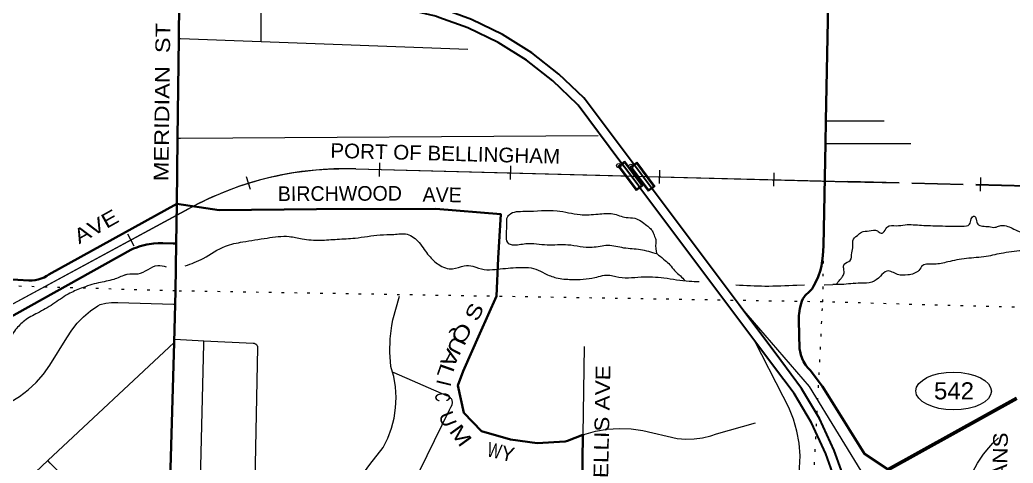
# Model space of a CAD drawing. Header units: feet. Extents: x -489137 to -242534, y 368785 to 558127.
# Drawn here: x -362751 to -354618, y 470345 to 473973 of the extents above; entities that cross this region are included whole.
import ezdxf
from ezdxf.enums import TextEntityAlignment as Align

# ---------------------------------------------------------------- set-up
doc = ezdxf.new("R2010")
doc.units = ezdxf.units.FT
doc.header["$LTSCALE"] = 70
doc.header["$PDMODE"] = 32
doc.header["$PDSIZE"] = 35
doc.linetypes.add('DOTTED', pattern=[1.5, 0.3, -1.2])
doc.linetypes.add('LONG_DASHED', pattern=[7.5, 6, -1.5])
for name, color, linetype, lineweight in [('17', 7, 'Continuous', 25), ('18', 7, 'Continuous', 35), ('19', 7, 'Continuous', 25), ('23', 7, 'Continuous', 70), ('26', 7, 'Continuous', 40), ('27', 7, 'Continuous', 13), ('29', 7, 'Continuous', 25), ('34', 7, 'Continuous', 25), ('39', 7, 'Continuous', 13), ('55', 7, 'Continuous', 13), ('6', 7, 'DOTTED', 25), ('63', 7, 'Continuous', 25), ('7', 7, 'DOTTED', 13)]:
    doc.layers.add(name, color=color, linetype=linetype, lineweight=lineweight)

msp = doc.modelspace()

# ---------------------------------------------------------------- linework, layer by layer
at = {"layer": '17'}
msp.add_ellipse((-355105.3, 470935.33), major_axis=(-309.24, 1), ratio=0.500121, dxfattribs=at)
at = {"layer": '18'}
for points in [[(-358180.48, 473274.59), (-358188.34, 473283.06), (-358385.87, 473473.48), (-358602.22, 473642.22), (-358835.03, 473787.42), (-359081.73, 473907.48), (-359319.64, 473993.84), (-359338.37, 474000.64), (-359359.64, 474005.62), (-360682.52, 474315.37)], [(-356861.76, 471640.57), (-357573.69, 472590.22), (-358122.81, 473322.7), (-358133.54, 473334.25), (-358336.72, 473530.13), (-358559.26, 473703.69), (-358798.72, 473853.04), (-359052.49, 473976.55), (-359297.77, 474065.59), (-359317.69, 474072.82), (-359337.77, 474077.52), (-360487.9, 474346.82)], [(-357800.71, 472768.01), (-357837.37, 472816.91), (-358180.48, 473274.59)], [(-357800.71, 472768.01), (-357815.71, 472788.01), (-357837.38, 472816.91), (-358180.48, 473274.59)], [(-356733.21, 471344.05), (-357666.27, 472588.67), (-357673.77, 472598.67), (-357681.26, 472608.67), (-357800.71, 472768.01)], [(-355964.97, 470111.69), (-356025.54, 470291.61), (-356083.03, 470449.66), (-356203.09, 470710.13), (-356349.73, 470956.63), (-356521.32, 471186.44), (-356861.76, 471640.57)], [(-356096.81, 470268.2), (-356152.69, 470421.87), (-356269.47, 470675.21), (-356412.09, 470914.96), (-356578.99, 471138.49), (-356733.21, 471344.05)]]:
    msp.add_lwpolyline(points, dxfattribs=at)
at = {"layer": '19'}
for points in [[(-355811.2, 470196.99), (-356285.34, 470972.85), (-356855.54, 471633.36), (-356861.76, 471640.57)], [(-356379.87, 470002.27), (-356378.73, 470027.53), (-356366.07, 470307.41), (-356362.87, 470405.92), (-356370.05, 470507.68), (-356387.83, 470608.12), (-356416.02, 470706.16), (-356454.29, 470800.71), (-356502.24, 470890.74), (-356733.21, 471344.05)]]:
    msp.add_lwpolyline(points, dxfattribs=at)
at = {"layer": '23'}
msp.add_line((-355640.31, 470291.81), (-354587.67, 470875.82), dxfattribs=at)
at = {"layer": '26'}
msp.add_line((-361470.59, 472142.44), (-361466.67, 472467.11), dxfattribs=at)
for points in [[(-355640.31, 470291.81), (-355834.43, 470420.24), (-356111.03, 470862.33), (-356179.08, 470972.34), (-356279.24, 471104.9), (-356299.75, 471126.66), (-356317.87, 471150.44), (-356333.41, 471175.98), (-356346.19, 471203.01), (-356356.08, 471231.23), (-356362.97, 471260.33), (-356366.06, 471282.05), (-356372.4, 471513.45), (-356372.95, 471533.57), (-356371.92, 471553.45), (-356371.12, 471569), (-356364.93, 471610.38), (-356354.45, 471650.89), (-356347.27, 471670.09), (-356339.77, 471690.13), (-356327.35, 471710.09), (-356322.07, 471716.83), (-356313.1, 471726.12), (-356312.52, 471726.61), (-356292.6, 471741.56), (-356273.65, 471761.65), (-356264.91, 471772.43), (-356251.47, 471792.79), (-356240.73, 471812.43), (-356238.01, 471817.41), (-356214.45, 471869.88), (-356196.5, 471924.53), (-356188.13, 471960.41), (-356175.55, 472041.82), (-356171.56, 472124.09), (-356154.72, 472961.74), (-356151.02, 473145.88), (-356101.43, 475611.67)], [(-361466.67, 472467.11), (-361460.16, 473005.51), (-361450.3, 473821.18), (-361443.13, 474414.59)], [(-363900.69, 471340.7), (-363896.81, 471343.53), (-363074.11, 471788.61), (-363021.51, 471812.82), (-362966.66, 471831.39), (-362910.18, 471844.13), (-362857.84, 471850.54), (-362676.16, 471840.78), (-362650.71, 471840.47), (-362625.37, 471842.82), (-362600.42, 471847.81), (-362576.12, 471855.38), (-362552.75, 471865.45), (-362530.55, 471877.9), (-362512.86, 471890.22), (-361466.85, 472467.14), (-361466.67, 472467.11)], [(-358266.87, 470527.07), (-358284.72, 470522.61), (-358514.46, 470509.22), (-358732.93, 470538.23), (-358970.29, 470606.84), (-359114.54, 470757.53), (-359163.98, 470980.2), (-359122.08, 471097.83), (-358985.71, 471406.19), (-358849.41, 471712.53), (-358835.7, 472024.1), (-358812.52, 472381.7), (-359344.41, 472427.85), (-360322.59, 472425.32), (-361117.83, 472415.99), (-361466.67, 472467.11)], [(-363711.29, 471048.94), (-361840.82, 472089.78), (-361820.77, 472100.94), (-361800.82, 472108.4), (-361766.98, 472121.05), (-361711.33, 472135.45), (-361654.48, 472143.96), (-361618.99, 472145.58), (-361599.12, 472146.48), (-361578.99, 472145.85), (-361495.55, 472143.23), (-361470.59, 472142.44)], [(-361548.59, 469185.76), (-361534.83, 469667.83), (-361519.37, 470209.46), (-361487.33, 471332.1), (-361478.36, 471646.55), (-361475.29, 471753.97), (-361470.59, 472142.44)], [(-358154.21, 469686.43), (-358154.06, 469696.89), (-358147.53, 470157.83), (-358141.59, 470577.01)]]:
    msp.add_lwpolyline(points, dxfattribs=at)
at = {"layer": '29'}
for points in [[(-360774.86, 473796.57), (-360774.8, 473824.26), (-360773.97, 474220.61)], [(-361450.3, 473821.18), (-361436.5, 473820.68), (-360774.86, 473796.57), (-359082.54, 473734.89)], [(-356151.02, 473145.88), (-356122.38, 473145.88), (-355675.11, 473145.99)], [(-361460.16, 473005.51), (-361434.7, 473005.68), (-358016.99, 473028.05)], [(-356154.72, 472961.74), (-356136.54, 472961.74), (-355454.89, 472961.91)], [(-359713.55, 471139.25), (-359722.45, 471250.23), (-359719.7, 471361.53), (-359705.33, 471471.93), (-359695.64, 471518.68), (-359643.07, 471713.08)], [(-362365.31, 471370.17), (-362326.02, 471432.55), (-362280.43, 471490.47), (-362229.03, 471543.31), (-362172.39, 471590.49), (-362111.13, 471631.48), (-362091.92, 471642.52)], [(-362091.92, 471642.52), (-362046.57, 471653.32), (-362000.33, 471659.31), (-361953.72, 471660.44), (-361947.8, 471660.23)], [(-361947.8, 471660.23), (-361494.08, 471647.01), (-361478.36, 471646.55)], [(-362910.38, 470807.44), (-362829.38, 470845.32), (-362752.78, 470891.46), (-362681.42, 470945.35), (-362616.09, 471006.4), (-362557.5, 471073.95), (-362506.28, 471147.25), (-362505.69, 471148.2), (-362365.31, 471370.17)], [(-361483.01, 471336.14), (-361487.33, 471332.1), (-362521.07, 470365.71), (-362932.15, 469981.42), (-362932.36, 469981.22)], [(-361482.04, 471358.57), (-361243.85, 471346.82), (-360841.08, 471326.95)], [(-361270.94, 470206.26), (-361244.46, 471320.98), (-361243.85, 471346.82)], [(-360841.08, 471326.9), (-360837.26, 471326.72), (-360833.48, 471326.14), (-360829.79, 471325.18), (-360826.21, 471323.83), (-360822.8, 471322.11), (-360819.58, 471320.05), (-360816.6, 471317.66), (-360813.88, 471314.97), (-360811.46, 471312.01), (-360809.36, 471308.82), (-360807.6, 471305.43), (-360806.21, 471301.87), (-360805.2, 471298.18), (-360804.58, 471294.41), (-360804.36, 471290.59), (-360804.44, 471287.91)], [(-360804.49, 471287.91), (-360827.82, 470200.55), (-360839.45, 469658.51)], [(-358131.36, 471299.71), (-358141.59, 470577.04), (-358141.59, 470577.01)], [(-359699.81, 471090.28), (-359712.43, 471135.93), (-359713.55, 471139.25)], [(-359776.77, 470474.23), (-359738.53, 470550.75), (-359708.5, 470630.85), (-359687, 470713.65), (-359674.28, 470798.25), (-359670.47, 470883.7), (-359675.61, 470969.09), (-359689.65, 471053.48), (-359699.81, 471090.28)], [(-359254.04, 470896.4), (-359684.9, 471083.79), (-359699.81, 471090.28)], [(-359222.69, 470802.26), (-359211.69, 470822.44), (-359211.24, 470823.74), (-359209.86, 470829.66), (-359209.11, 470835.69), (-359209, 470841.77), (-359209.52, 470847.83), (-359210.68, 470853.79), (-359212.45, 470859.61), (-359214.82, 470865.2), (-359217.76, 470870.52), (-359221.24, 470875.5), (-359225.22, 470880.1), (-359229.66, 470884.24), (-359234.51, 470887.91), (-359239.72, 470891.04), (-359245.22, 470893.62), (-359250.96, 470895.6), (-359254.04, 470896.4)], [(-359537.95, 470157.47), (-359232.38, 470782.44), (-359222.69, 470802.26)], [(-357368.25, 470548.08), (-357299.12, 470542.34), (-357229.77, 470543.85), (-357160.96, 470552.6), (-357093.44, 470568.49), (-357045.62, 470584.42), (-356727.34, 470675.48)], [(-358133.6, 470580.23), (-358038.74, 470606.71), (-357941.64, 470623.13), (-357843.35, 470629.31), (-357744.95, 470625.18), (-357651.38, 470611.55), (-357368.25, 470548.08)], [(-359960.55, 469574.49), (-359990.87, 469641.3), (-360014.03, 469710.9), (-360029.8, 469782.55), (-360037.99, 469855.45), (-360038.51, 469928.81), (-360031.37, 470001.82), (-360016.63, 470073.69), (-359994.46, 470143.62), (-359965.1, 470210.85), (-359928.87, 470274.64), (-359886.28, 470334.16), (-359776.77, 470474.23)], [(-362378.95, 470220.52), (-362502, 470346.23), (-362521.07, 470365.71)]]:
    msp.add_lwpolyline(points, dxfattribs=at)
at = {"layer": '29', "lineweight": 40}
msp.add_lwpolyline([(-358133.6, 470580.23), (-358141.59, 470577.04), (-358266.87, 470527.07)], dxfattribs=at)
at = {"layer": '34', "lineweight": 13}
for p, q in [((-360000.86, 472753.14), (-355972.2, 472648.72)), ((-363805.33, 471110.74), (-361365.75, 472428.19))]:
    msp.add_line(p, q, dxfattribs=at)
at = {"layer": '34'}
for p, q in [((-359805.81, 472691.96), (-359802.94, 472802.53)), ((-358733.89, 472666.78), (-358731.02, 472777.36)), ((-360861.93, 472584.32), (-360895.17, 472689.81)), ((-357790.65, 472696.89), (-357613.78, 472692.47)), ((-357612.75, 472692.34), (-355972.17, 472649.82)), ((-357512.89, 472633.15), (-357510.03, 472743.72)), ((-356576.61, 472610.87), (-356573.75, 472721.44)), ((-361815.46, 472121.56), (-361868.02, 472218.89))]:
    msp.add_line(p, q, dxfattribs=at)
msp.add_lwpolyline([(-363758.97, 471137.02), (-361366.27, 472429.16), (-361335.51, 472445.71), (-361294.53, 472467.06), (-361253.29, 472487.88), (-361211.56, 472507.62), (-361169.59, 472526.82), (-361127.11, 472545.2), (-361084.39, 472563.05), (-361041.44, 472579.83), (-360998.25, 472596.07), (-360954.81, 472611.51), (-360910.88, 472626.14), (-360866.97, 472639.97), (-360822.55, 472653.26), (-360778.17, 472665.49), (-360733.28, 472677.18), (-360688.43, 472687.8), (-360643.33, 472697.89), (-360598.25, 472707.18), (-360552.68, 472715.66), (-360507.14, 472723.09), (-360461.62, 472729.98), (-360415.6, 472736.06), (-360369.87, 472741.35), (-360323.9, 472745.86), (-360277.71, 472749.28), (-360231.8, 472752.19), (-360185.65, 472754.3), (-360139.27, 472755.34), (-360093.18, 472755.85), (-360047.11, 472755.58), (-360000.83, 472754.24), (-357792.47, 472697)], dxfattribs=at)
at = {"layer": '34', "lineweight": 13}
msp.add_arc((-360092.58, 470109.44), 2645.3, 88.01302, 118.77009, dxfattribs=at)
at = {"layer": '39'}
for p, q in [((-356388.85, 471802.79), (-356325.86, 471803.43)), ((-356164.04, 471805.09), (-356162.61, 471805.1)), ((-356162.61, 471805.1), (-356095.5, 471807.72)), ((-355923.54, 471826.5), (-355923.04, 471826.55))]:
    msp.add_line(p, q, dxfattribs=at)
for points in [[(-357533.47, 472057.07), (-357669.88, 472091.68), (-357804.91, 472106.03), (-357935.71, 472126.31), (-358065.62, 472110.18), (-358263.15, 472130.54), (-358433.02, 472129.82), (-358608.64, 472139.38), (-358716.08, 472130.63), (-358747.86, 472141.3), (-358767.3, 472193.8), (-358763.41, 472291.03), (-358755.64, 472364.92), (-358744.75, 472378.12), (-358614.46, 472406.37), (-358351.48, 472410.23), (-358164.37, 472380.09), (-358016.65, 472383.53), (-357895.26, 472385.78), (-357787, 472356.1), (-357716.42, 472349.84), (-357617.18, 472290.12), (-357587.64, 472264.94), (-357568.26, 472238.05), (-357553.23, 472201.2), (-357543.89, 472176.65), (-357544.83, 472146.36), (-357535.26, 472056.22)], [(-356058.83, 471816.67), (-356056.68, 471820.64), (-356035.72, 471844.24), (-356018.81, 471867.96), (-356003.85, 471893.77), (-356001.33, 471974.54), (-355951.9, 472003.3), (-355939.78, 472067.6), (-355930.06, 472119.85), (-355930.7, 472164.34), (-355892.89, 472209.64), (-355859.75, 472234.87), (-355796.68, 472247.04), (-355729.96, 472246.96), (-355698.21, 472227.77), (-355673.52, 472241.14), (-355646, 472280.7), (-355577.01, 472288.64), (-355501.95, 472296.39), (-355368.63, 472292.19), (-355221.16, 472287.56), (-355126.22, 472284.57), (-355039.3, 472283.86), (-354974.09, 472300), (-354960.58, 472344.04), (-354937.61, 472367.58), (-354920.24, 472340.76), (-354907.3, 472301.94), (-354814.95, 472280.85), (-354766.59, 472275.29), (-354727.77, 472288.22), (-354689.33, 472289.03), (-354587.44, 472249.44), (-354561.49, 472238.52), (-354509.22, 472228.79), (-354412.51, 472217.67), (-354275.21, 472211.33), (-354124.09, 472194.45), (-354047.26, 472194.06), (-353970.5, 472191.64), (-353946.26, 472190.88), (-353922.59, 472171.95), (-353978.26, 472137.31), (-354100.16, 472118.91), (-354216.12, 472096.28), (-354394.2, 472091.77), (-354519.76, 472085.62), (-354698.34, 472064.95), (-354838.73, 472037.03), (-355001.03, 472019.9), (-355153.54, 471992.35), (-355263.32, 471973.57), (-355358.7, 471962.42), (-355390.26, 471922.99), (-355480.4, 471885.4), (-355565.18, 471890.08), (-355651.29, 471917.05), (-355705.2, 471874.27), (-355775.45, 471825.95), (-355866.67, 471818.71), (-356024.74, 471807.51), (-356095.5, 471807.72)], [(-361397.82, 471959.05), (-361249.08, 472020.27), (-361067.97, 472121.7), (-360925.37, 472155.62), (-360726.21, 472187.77), (-360545.86, 472200.29), (-360439.3, 472180.77), (-360292.03, 472170.07), (-360152.27, 472177.81), (-360006.38, 472187.37), (-359801.35, 472213.26), (-359689.99, 472217.85), (-359580.79, 472218.46), (-359481.8, 472150.66), (-359439.12, 472092.73), (-359361.1, 472001.34), (-359321.64, 471969.78), (-359207.44, 471935.87), (-359111.62, 471961.16), (-359040.98, 471956.92), (-358948.81, 471929.76), (-358859.81, 471931.01), (-358689.49, 471945.86), (-358526.12, 471932.64), (-358452.39, 471897.99), (-358358.45, 471862.69), (-358233.53, 471848.66), (-358042.95, 471864.9), (-357919.03, 471883.24), (-357870.87, 471871.62), (-357664.7, 471869.18), (-357476.9, 471861.25), (-357269.46, 471834.52), (-357188.16, 471831.96)], [(-357533.47, 472057.07), (-357521.6, 472048.61), (-357466.36, 472004.43), (-357429.05, 471968.9), (-357390.1, 471921.18), (-357342.94, 471877.25), (-357304.39, 471838.34)], [(-361889.24, 471886.91), (-361871.81, 471892.3), (-361782.74, 471895.56), (-361620.89, 471963.24), (-361552.07, 471952.95)], [(-361889.24, 471886.91), (-361981.67, 471849.56), (-362107.58, 471820.5), (-362248.01, 471776.92), (-362354.54, 471728.5), (-362480.44, 471646.18), (-362606.35, 471573.54), (-362712.88, 471510.59), (-362785.52, 471437.95), (-362863, 471336.26), (-362930.79, 471268.47), (-363003.43, 471181.3), (-363124.49, 471094.14), (-363235.86, 471055.4), (-363264.92, 471069.93), (-363303.66, 471137.72), (-363342.4, 471132.88), (-363419.87, 471084.46), (-363521.57, 471040.87), (-363608.73, 471002.13), (-363667.84, 470961.21)], [(-356888.44, 471804.29), (-356649.94, 471794.83), (-356388.85, 471802.79)]]:
    msp.add_spline(points, degree=3, dxfattribs=at)
at = {"layer": '55'}
for points in [[(-357799.35, 472815.75), (-357649.43, 472615.69), (-357701.45, 472576.71), (-357851.37, 472776.77)], [(-357840.16, 472775.16), (-357800.95, 472804.54), (-357660.63, 472617.29), (-357699.84, 472587.91)], [(-357699.97, 472809.46), (-357550.95, 472608.73), (-357603.13, 472569.98), (-357752.16, 472770.71)], [(-357740.96, 472769.05), (-357701.62, 472798.26), (-357562.14, 472610.38), (-357601.47, 472581.17)]]:
    msp.add_lwpolyline(points, close=True, dxfattribs=at)
for p in [(-357847.37, 472779.77), (-357748.15, 472773.69)]:
    msp.add_point(p, dxfattribs=at)
at = {"layer": '6'}
msp.add_line((-361442.95, 474465.17), (-361477.77, 471754.6), dxfattribs=at)
msp.add_lwpolyline([(-361477.78, 471754.6), (-361621.68, 466431.15), (-361638.57, 465518.19)], dxfattribs=at)
at = {"layer": '63'}
msp.add_line((-354884.81, 472571.76), (-354882.12, 472682.34), dxfattribs=at)
at = {"layer": '63', "linetype": 'LONG_DASHED', "lineweight": 13}
msp.add_line((-355972.2, 472648.72), (-353133.4, 472579.68), dxfattribs=at)
at = {"layer": '63', "linetype": 'LONG_DASHED'}
for points in [[(-355972.1, 472652.82), (-353133.36, 472583.78)], [(-355966.67, 467886.28), (-355671.28, 468314.56), (-355644.73, 468364.78), (-355620.31, 468404.49), (-355573.64, 468492.29), (-355541.45, 468555.37), (-355483.77, 468693.62), (-355313.41, 469199.65), (-355270.49, 469351.32), (-355206.1, 469587.55), (-355152.44, 469771.43), (-355069.27, 470013.02), (-355010.25, 470162.01), (-354948.56, 470274.73), (-354910.99, 470344.55), (-354860.01, 470419.72), (-354817.09, 470470.72), (-354784.9, 470508.3), (-354739.29, 470551.25)]]:
    msp.add_lwpolyline(points, dxfattribs=at)
at = {"layer": '7'}
for p, q in [((-361477.78, 471754.6), (-362930.63, 471797.91)), ((-356176.8, 471664.74), (-361477.77, 471754.6)), ((-353768.03, 471597.19), (-356176.8, 471664.74))]:
    msp.add_line(p, q, dxfattribs=at)
msp.add_lwpolyline([(-356292.7, 469388.95), (-356176.8, 471664.74), (-356074.74, 476943.02)], dxfattribs=at)

# ---------------------------------------------------------------- texts
at = {"layer": '17', "width": 1.05}
msp.add_text('542', height=140, dxfattribs=at).set_placement((-355102.4, 470867.02), align=Align.CENTER)
at = {"layer": '27'}
for s, rotation, width, p in [('MERIDIAN  ST', 89.307, 1.2, (-361534.44, 472652.23)), ('AVE', 29.216, 1.2, (-362265.74, 472136.08)), ('ELLIS AVE', 88.807, 1.15, (-357934.6, 470222.09)), ('ORLEANS  ', 88.585, 1.15, (-354682.26, 469713.31))]:
    msp.add_text(s, height=120, rotation=rotation, dxfattribs=dict(at, width=width)).set_placement(p)
for s, rotation, p in [('BIRCHWOOD ', 0.216, (-360638.7, 472490.28)), ('AVE', 359.216, (-359454.5, 472484.59))]:
    msp.add_text(s, height=120, rotation=rotation, dxfattribs=at).set_placement(p)
for s, rotation, width, p in [('S', 63.878, 1.25, (-358975.93, 471557.15)), ('Q', 233.749, 1.35, (-359182.71, 471441.77)), ('U', 242.518, 1.2, (-359229.25, 471334.4)), ('A', 242.518, 1.3, (-359280.56, 471231.05)), ('L', 250.394, 1.25, (-359319.79, 471117.61)), ('C', 271.143, 0.65, (-359349.27, 470883.82)), ('U', 291.143, 1.05, (-359303.23, 470683.92)), ('M', 306.014, 1.3, (-359189.68, 470536.68)), ('W', 347.48, 0.75, (-358877.48, 470390.12))]:
    msp.add_text(s, height=120, rotation=rotation, dxfattribs=dict(at, width=width)).set_placement(p, align=Align.CENTER)
for s, rotation, p in [('I', 256.143, (-359337.7, 471015.08)), ('Y', 347.48, (-358769.4, 470363.08))]:
    msp.add_text(s, height=120, rotation=rotation, dxfattribs=at).set_placement(p, align=Align.CENTER)
at = {"layer": '34', "width": 1.05}
msp.add_text('PORT OF BELLINGHAM', height=120, rotation=358.515, dxfattribs=at).set_placement((-360209.76, 472844.65))

doc.saveas('drawing.dxf')
